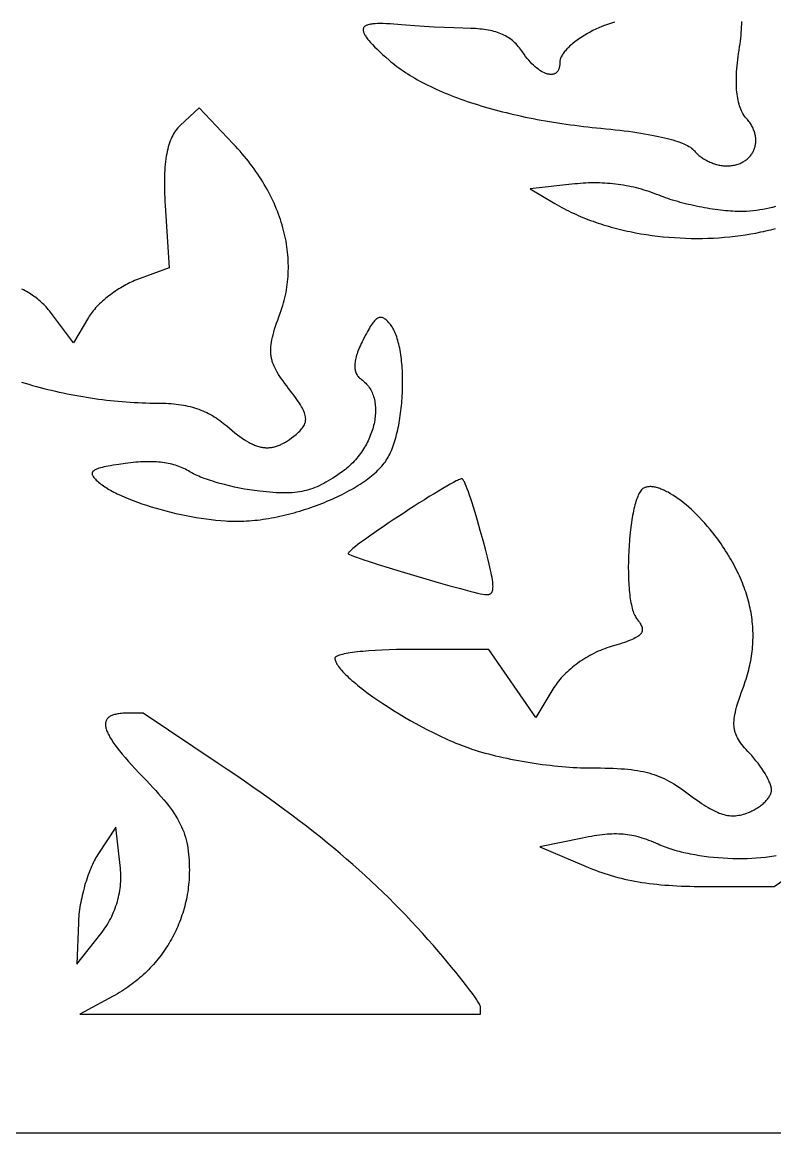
# Model space of a CAD drawing. Extents: x -500 to 500, y -999 to 1001.
# Drawn here: x 82.9 to 306.4, y -999.5 to -669.9 of the extents above; entities that cross this region are included whole.
import ezdxf

# ---------------------------------------------------------------- set-up
doc = ezdxf.new("R2010")
doc.units = 0
doc.layers.add('LAYER_1', color=18, linetype='CONTINUOUS')

msp = doc.modelspace()

# ---------------------------------------------------------------- linework, layer by layer
at = {"layer": 'LAYER_1'}
for points in [[(-0.07, -999.47), (499.93, -999.47), (497.95, 1000.53), (-500.07, 1000.53), (-500.07, -999.47)], [(191.31, -799.49), (191.57, -799.04), (191.82, -798.57), (192.07, -798.08), (192.31, -797.57), (192.54, -797.05), (192.76, -796.5), (192.98, -795.94), (193.18, -795.36), (193.38, -794.76), (193.58, -794.15), (193.76, -793.53), (193.94, -792.89), (194.11, -792.24), (194.27, -791.58), (194.43, -790.91), (194.58, -790.23), (194.72, -789.53), (194.85, -788.83), (194.97, -788.12), (195.09, -787.41), (195.2, -786.68), (195.3, -785.95), (195.39, -785.22), (195.47, -784.48), (195.55, -783.73), (195.62, -782.99), (195.68, -782.24), (195.74, -781.49), (195.78, -780.74), (195.82, -779.99), (195.85, -779.24), (195.87, -778.49), (195.89, -777.74), (195.89, -777), (195.89, -776.26), (195.88, -775.52), (195.86, -774.79), (195.84, -774.07), (195.8, -773.35), (195.76, -772.64), (195.71, -771.93), (195.65, -771.24), (195.58, -770.55), (195.51, -769.88), (195.43, -769.21), (195.33, -768.56), (195.23, -767.92), (195.13, -767.3), (195.01, -766.68), (194.89, -766.08), (194.75, -765.5), (194.61, -764.94), (194.46, -764.39), (194.31, -763.85), (194.14, -763.34), (193.96, -762.84), (193.78, -762.37), (193.59, -761.92), (193.39, -761.48), (193.18, -761.07), (192.97, -760.68), (192.74, -760.32), (192.51, -759.98), (192.27, -759.66), (191.99, -759.33), (191.72, -759.03), (191.47, -758.75), (191.22, -758.5), (190.97, -758.28), (190.73, -758.08), (190.5, -757.92), (190.27, -757.78), (190.04, -757.67), (189.81, -757.6), (189.59, -757.55), (189.48, -757.54), (189.37, -757.53), (189.26, -757.53), (189.15, -757.54), (189.04, -757.56), (188.93, -757.59), (188.71, -757.67), (188.49, -757.77), (188.26, -757.91), (188.03, -758.09), (187.8, -758.3), (187.57, -758.54), (187.32, -758.81), (187.08, -759.12), (186.82, -759.46), (186.56, -759.84), (186.29, -760.26), (186.02, -760.71), (185.73, -761.19), (185.43, -761.72), (185.13, -762.28), (184.81, -762.88), (184.13, -764.19), (183.85, -764.75), (183.59, -765.3), (183.34, -765.83), (183.12, -766.35), (182.91, -766.86), (182.71, -767.36), (182.53, -767.84), (182.37, -768.31), (182.23, -768.77), (182.1, -769.21), (181.99, -769.64), (181.9, -770.06), (181.82, -770.47), (181.76, -770.86), (181.72, -771.24), (181.7, -771.61), (181.69, -771.97), (181.7, -772.32), (181.72, -772.65), (181.76, -772.97), (181.82, -773.28), (181.9, -773.57), (181.99, -773.86), (182.1, -774.13), (182.22, -774.39), (182.37, -774.64), (182.53, -774.88), (182.7, -775.1), (182.9, -775.32), (183.11, -775.52), (183.33, -775.71), (183.58, -775.89), (183.93, -776.15), (184.27, -776.42), (184.6, -776.71), (184.91, -777.01), (185.2, -777.32), (185.47, -777.64), (185.74, -777.98), (185.98, -778.33), (186.21, -778.68), (186.42, -779.05), (186.62, -779.43), (186.81, -779.82), (186.97, -780.22), (187.13, -780.63), (187.27, -781.05), (187.39, -781.47), (187.5, -781.91), (187.59, -782.35), (187.67, -782.8), (187.73, -783.25), (187.78, -783.71), (187.82, -784.18), (187.84, -784.65), (187.84, -785.13), (187.84, -785.61), (187.81, -786.09), (187.78, -786.58), (187.73, -787.08), (187.67, -787.57), (187.59, -788.07), (187.5, -788.57), (187.39, -789.08), (187.28, -789.58), (187.14, -790.09), (187, -790.59), (186.84, -791.1), (186.67, -791.61), (186.49, -792.11), (186.29, -792.62), (186.08, -793.12), (185.86, -793.62), (185.63, -794.12), (185.38, -794.61), (185.12, -795.11), (184.85, -795.6), (184.56, -796.08), (184.27, -796.56), (183.96, -797.04), (183.64, -797.51), (183.3, -797.98), (182.96, -798.44), (182.6, -798.89), (182.24, -799.34), (181.86, -799.78), (181.46, -800.21), (181.06, -800.64), (180.65, -801.06), (180.22, -801.46), (179.79, -801.86), (179.34, -802.25), (178.88, -802.63), (178.41, -803), (177.94, -803.36), (177.44, -803.7), (176.68, -804.23), (175.93, -804.72), (175.2, -805.19), (174.49, -805.64), (173.8, -806.05), (173.12, -806.44), (172.45, -806.81), (171.79, -807.15), (171.14, -807.47), (170.49, -807.76), (169.84, -808.03), (169.2, -808.27), (168.56, -808.5), (167.91, -808.7), (167.26, -808.88), (166.6, -809.04), (165.93, -809.18), (165.25, -809.3), (164.56, -809.4), (163.85, -809.48), (163.12, -809.54), (162.38, -809.58), (161.61, -809.61), (160.82, -809.61), (160, -809.6), (159.16, -809.58), (158.28, -809.54), (157.37, -809.48), (156.43, -809.41), (155.45, -809.32), (154.44, -809.22), (153.38, -809.11), (152.66, -809.02), (151.93, -808.93), (151.19, -808.82), (150.44, -808.71), (149.69, -808.59), (148.94, -808.46), (147.43, -808.17), (145.93, -807.86), (144.44, -807.52), (142.98, -807.16), (141.55, -806.78), (140.17, -806.38), (139.5, -806.17), (138.85, -805.96), (138.21, -805.75), (137.59, -805.54), (136.99, -805.32), (136.41, -805.11), (135.86, -804.89), (135.33, -804.67), (134.82, -804.45), (134.34, -804.23), (133.88, -804.01), (133.46, -803.79), (133.06, -803.57), (132.7, -803.35), (132.26, -803.09), (131.81, -802.84), (131.36, -802.6), (130.89, -802.37), (130.42, -802.15), (129.94, -801.95), (129.45, -801.76), (128.95, -801.58), (128.44, -801.41), (127.92, -801.26), (127.39, -801.12), (126.85, -800.99), (126.3, -800.87), (125.74, -800.76), (125.16, -800.67), (124.58, -800.59), (123.98, -800.52), (123.37, -800.46), (122.75, -800.41), (122.12, -800.38), (121.48, -800.36), (120.82, -800.34), (120.15, -800.35), (119.46, -800.36), (118.77, -800.38), (118.05, -800.42), (117.33, -800.47), (116.59, -800.53), (115.83, -800.6), (115.06, -800.68), (114.28, -800.77), (113.48, -800.88), (111.59, -801.15), (109.92, -801.41), (109.17, -801.54), (108.46, -801.66), (107.81, -801.79), (107.21, -801.92), (106.66, -802.05), (106.16, -802.18), (105.7, -802.31), (105.3, -802.45), (104.94, -802.59), (104.62, -802.73), (104.36, -802.88), (104.13, -803.03), (104.04, -803.11), (103.95, -803.2), (103.88, -803.28), (103.81, -803.36), (103.76, -803.45), (103.72, -803.54), (103.69, -803.63), (103.66, -803.72), (103.65, -803.81), (103.65, -803.91), (103.66, -804.01), (103.68, -804.11), (103.71, -804.21), (103.74, -804.32), (103.85, -804.54), (103.99, -804.77), (104.17, -805.01), (104.38, -805.26), (104.63, -805.53), (104.91, -805.81), (105.23, -806.1), (105.58, -806.41), (105.96, -806.73), (106.29, -807), (106.64, -807.26), (107.01, -807.53), (107.4, -807.79), (107.81, -808.05), (108.23, -808.32), (108.68, -808.58), (109.14, -808.84), (109.62, -809.11), (110.11, -809.37), (110.62, -809.62), (111.15, -809.88), (112.25, -810.39), (113.4, -810.9), (114.6, -811.39), (115.86, -811.88), (117.15, -812.36), (118.48, -812.82), (119.85, -813.28), (121.25, -813.72), (122.68, -814.14), (124.13, -814.55), (125.6, -814.94), (127.09, -815.31), (128.58, -815.67), (130.08, -816), (131.59, -816.32), (133.09, -816.61), (134.59, -816.87), (136.08, -817.12), (137.55, -817.33), (139.01, -817.52), (140.45, -817.68), (141.86, -817.81), (143.24, -817.91), (143.91, -817.95), (144.58, -817.98), (145.24, -818.01), (145.89, -818.02), (146.53, -818.03), (147.16, -818.03), (147.94, -818.01), (148.73, -817.98), (149.53, -817.94), (150.33, -817.89), (151.14, -817.82), (151.96, -817.74), (152.78, -817.65), (153.61, -817.55), (154.43, -817.44), (155.27, -817.31), (156.1, -817.17), (156.94, -817.03), (157.78, -816.87), (158.62, -816.7), (159.46, -816.52), (160.3, -816.33), (161.15, -816.13), (161.99, -815.92), (162.83, -815.71), (163.67, -815.48), (164.5, -815.24), (165.34, -815), (166.17, -814.74), (167, -814.48), (167.82, -814.21), (168.64, -813.93), (169.45, -813.64), (170.26, -813.35), (171.06, -813.05), (171.85, -812.74), (172.64, -812.43), (173.42, -812.1), (174.19, -811.77), (174.95, -811.44), (175.71, -811.1), (176.45, -810.75), (177.19, -810.4), (177.91, -810.04), (178.62, -809.68), (179.32, -809.31), (180.01, -808.93), (180.68, -808.56), (181.35, -808.17), (182, -807.79), (182.63, -807.4), (183.25, -807), (183.85, -806.6), (184.44, -806.2), (185.01, -805.8), (185.57, -805.39), (186.11, -804.98), (186.63, -804.57), (187.13, -804.15), (187.61, -803.73), (188.08, -803.32), (188.52, -802.9), (188.95, -802.47), (189.35, -802.05), (189.73, -801.63), (190.09, -801.2), (190.43, -800.77), (190.75, -800.35), (191.04, -799.92)], [(218.96, -820.75), (218.55, -819.28), (218.14, -817.84), (217.73, -816.45), (217.32, -815.1), (216.91, -813.8), (216.52, -812.57), (216.13, -811.4), (215.76, -810.32), (215.41, -809.32), (215.08, -808.42), (214.76, -807.62), (214.48, -806.93), (214.22, -806.36), (214.1, -806.12), (213.99, -805.91), (213.88, -805.74), (213.79, -805.6), (213.7, -805.5), (213.63, -805.43), (213.59, -805.41), (213.55, -805.41), (213.42, -805.41), (213.25, -805.45), (213.04, -805.52), (212.79, -805.62), (212.5, -805.74), (212.17, -805.89), (211.81, -806.07), (210.99, -806.5), (210.03, -807.01), (208.97, -807.62), (207.8, -808.3), (206.54, -809.05), (205.21, -809.86), (203.8, -810.72), (202.35, -811.63), (200.84, -812.58), (199.31, -813.55), (197.76, -814.55), (196.2, -815.57), (194.64, -816.59), (193.1, -817.61), (191.58, -818.63), (190.11, -819.63), (188.68, -820.6), (187.32, -821.55), (186.03, -822.45), (184.82, -823.31), (183.72, -824.12), (182.72, -824.86), (181.85, -825.54), (181.1, -826.13), (180.79, -826.4), (180.51, -826.65), (180.27, -826.87), (180.07, -827.07), (179.91, -827.24), (179.79, -827.39), (179.72, -827.51), (179.7, -827.56), (179.7, -827.6), (179.71, -827.62), (179.73, -827.65), (179.81, -827.72), (179.94, -827.79), (180.13, -827.89), (180.64, -828.11), (181.34, -828.38), (182.2, -828.7), (183.23, -829.06), (184.39, -829.45), (185.68, -829.88), (188.61, -830.82), (191.88, -831.85), (195.41, -832.93), (199.08, -834.03), (202.78, -835.12), (206.42, -836.17), (209.87, -837.15), (213.03, -838.02), (214.48, -838.4), (215.81, -838.75), (217.01, -839.05), (218.08, -839.31), (219, -839.52), (219.75, -839.67), (220.32, -839.76), (220.54, -839.79), (220.7, -839.8), (220.98, -839.79), (221.23, -839.76), (221.47, -839.72), (221.69, -839.66), (221.79, -839.62), (221.89, -839.57), (221.98, -839.52), (222.06, -839.46), (222.15, -839.39), (222.22, -839.32), (222.29, -839.24), (222.36, -839.15), (222.42, -839.05), (222.47, -838.95), (222.52, -838.84), (222.57, -838.71), (222.61, -838.58), (222.64, -838.45), (222.69, -838.14), (222.72, -837.79), (222.73, -837.4), (222.72, -836.97), (222.69, -836.48), (222.63, -835.96), (222.55, -835.38), (222.45, -834.74), (222.32, -834.06), (222.17, -833.31), (222, -832.51), (221.81, -831.64), (221.59, -830.71), (221.08, -828.66), (220.47, -826.32), (219.77, -823.69)], [(305.43, -897.75), (305.43, -897.54), (305.4, -897.31), (305.36, -897.06), (305.3, -896.8), (305.23, -896.53), (305.14, -896.25), (305.04, -895.95), (304.92, -895.65), (304.79, -895.33), (304.64, -895.01), (304.48, -894.67), (304.31, -894.33), (303.93, -893.62), (303.51, -892.89), (303.04, -892.14), (302.54, -891.38), (302, -890.61), (301.43, -889.83), (300.82, -889.07), (300.2, -888.31), (299.55, -887.56), (298.88, -886.84), (298.36, -886.29), (297.88, -885.76), (297.42, -885.24), (297, -884.73), (296.61, -884.24), (296.25, -883.75), (295.92, -883.27), (295.62, -882.8), (295.35, -882.32), (295.11, -881.85), (294.91, -881.37), (294.81, -881.13), (294.73, -880.89), (294.65, -880.65), (294.58, -880.41), (294.52, -880.16), (294.46, -879.91), (294.41, -879.66), (294.37, -879.4), (294.34, -879.14), (294.31, -878.88), (294.28, -878.34), (294.28, -877.79), (294.31, -877.22), (294.36, -876.62), (294.45, -876), (294.56, -875.35), (294.7, -874.67), (294.86, -873.97), (295.06, -873.23), (295.28, -872.45), (295.53, -871.64), (295.8, -870.78), (296.11, -869.89), (296.43, -868.95), (296.79, -867.96), (297.17, -866.93), (297.42, -866.24), (297.66, -865.55), (297.89, -864.87), (298.1, -864.18), (298.3, -863.5), (298.49, -862.81), (298.67, -862.13), (298.84, -861.45), (299, -860.76), (299.14, -860.08), (299.27, -859.4), (299.4, -858.71), (299.5, -858.03), (299.6, -857.35), (299.69, -856.67), (299.76, -855.99), (299.82, -855.31), (299.87, -854.63), (299.91, -853.94), (299.94, -853.26), (299.96, -852.58), (299.96, -851.9), (299.95, -851.22), (299.93, -850.55), (299.9, -849.87), (299.86, -849.19), (299.8, -848.51), (299.73, -847.83), (299.65, -847.15), (299.56, -846.47), (299.46, -845.79), (299.35, -845.11), (299.22, -844.44), (299.08, -843.76), (298.94, -843.08), (298.77, -842.4), (298.6, -841.72), (298.42, -841.05), (298.22, -840.37), (298.01, -839.69), (297.79, -839.01), (297.56, -838.33), (297.32, -837.65), (297.06, -836.98), (296.79, -836.3), (296.51, -835.62), (296.22, -834.94), (295.92, -834.26), (295.61, -833.58), (295.28, -832.9), (294.94, -832.22), (294.59, -831.54), (294.23, -830.87), (293.86, -830.19), (293.47, -829.51), (293.08, -828.83), (292.67, -828.15), (292.25, -827.46), (291.81, -826.78), (291.37, -826.1), (290.91, -825.42), (290.45, -824.74), (289.97, -824.06), (289.47, -823.38), (288.73, -822.38), (287.98, -821.41), (287.21, -820.46), (286.43, -819.53), (285.65, -818.63), (284.86, -817.76), (284.06, -816.92), (283.26, -816.11), (282.46, -815.33), (281.65, -814.58), (280.85, -813.86), (280.06, -813.17), (279.26, -812.53), (278.48, -811.91), (277.7, -811.34), (276.93, -810.8), (276.17, -810.3), (275.43, -809.85), (274.7, -809.43), (274.34, -809.24), (273.98, -809.06), (273.63, -808.89), (273.29, -808.73), (272.94, -808.59), (272.61, -808.45), (272.28, -808.33), (271.95, -808.21), (271.63, -808.11), (271.32, -808.02), (271.01, -807.95), (270.71, -807.88), (270.42, -807.83), (270.13, -807.79), (269.85, -807.76), (269.58, -807.75), (269.31, -807.75), (269.05, -807.76), (268.8, -807.79), (268.56, -807.82), (268.32, -807.88), (268.09, -807.94), (267.88, -808.02), (267.67, -808.12), (267.47, -808.22), (267.27, -808.34), (267.17, -808.42), (267.06, -808.51), (266.96, -808.61), (266.85, -808.72), (266.65, -808.96), (266.45, -809.24), (266.26, -809.56), (266.07, -809.9), (265.88, -810.28), (265.7, -810.7), (265.53, -811.14), (265.36, -811.61), (265.19, -812.11), (265.03, -812.63), (264.88, -813.18), (264.73, -813.76), (264.59, -814.36), (264.45, -814.97), (264.32, -815.61), (264.19, -816.27), (264.07, -816.95), (263.95, -817.64), (263.84, -818.35), (263.74, -819.08), (263.55, -820.57), (263.38, -822.1), (263.24, -823.66), (263.12, -825.26), (263.03, -826.86), (262.96, -828.47), (262.92, -830.08), (262.91, -831.68), (262.92, -833.25), (262.96, -834.79), (262.99, -835.55), (263.03, -836.29), (263.08, -837.02), (263.13, -837.74), (263.19, -838.44), (263.26, -839.12), (263.33, -839.79), (263.41, -840.44), (263.5, -841.07), (263.6, -841.67), (263.7, -842.26), (263.82, -842.82), (263.94, -843.36), (264.06, -843.87), (264.2, -844.35), (264.34, -844.8), (264.49, -845.23), (264.65, -845.62), (264.82, -845.99), (265, -846.32), (265.18, -846.61), (265.37, -846.87), (265.67, -847.25), (265.95, -847.62), (266.2, -847.97), (266.41, -848.31), (266.6, -848.63), (266.76, -848.94), (266.88, -849.24), (266.98, -849.53), (267.01, -849.67), (267.04, -849.81), (267.06, -849.94), (267.07, -850.08), (267.07, -850.21), (267.06, -850.34), (267.04, -850.47), (267.02, -850.59), (266.99, -850.72), (266.94, -850.84), (266.89, -850.96), (266.83, -851.08), (266.76, -851.19), (266.68, -851.31), (266.59, -851.43), (266.49, -851.54), (266.27, -851.77), (266, -851.99), (265.7, -852.21), (265.36, -852.43), (264.97, -852.64), (264.54, -852.86), (264.07, -853.08), (263.56, -853.3), (263, -853.52), (262.4, -853.75), (261.76, -853.97), (261.06, -854.21), (260.32, -854.44), (259.54, -854.69), (257.82, -855.2), (257.18, -855.39), (256.54, -855.61), (255.89, -855.83), (255.25, -856.08), (254.62, -856.34), (253.98, -856.61), (253.35, -856.9), (252.72, -857.21), (252.1, -857.52), (251.49, -857.85), (250.88, -858.2), (250.28, -858.55), (249.68, -858.92), (249.1, -859.3), (248.52, -859.68), (247.95, -860.08), (247.4, -860.49), (246.85, -860.9), (246.32, -861.33), (245.8, -861.76), (245.3, -862.2), (244.81, -862.65), (244.33, -863.1), (243.87, -863.56), (243.43, -864.03), (243, -864.5), (242.59, -864.97), (242.2, -865.45), (241.83, -865.93), (241.48, -866.41), (241.15, -866.9), (240.84, -867.39), (235.44, -876.22), (221.46, -856.03), (198.62, -856.03), (196.29, -856.05), (194.03, -856.09), (191.84, -856.15), (189.75, -856.24), (187.75, -856.35), (185.87, -856.48), (184.11, -856.63), (183.28, -856.71), (182.48, -856.8), (181.72, -856.89), (181, -856.99), (180.32, -857.09), (179.68, -857.19), (179.09, -857.29), (178.54, -857.4), (178.03, -857.52), (177.57, -857.63), (177.16, -857.75), (176.8, -857.87), (176.49, -858), (176.24, -858.12), (176.13, -858.19), (176.03, -858.25), (175.95, -858.31), (175.89, -858.38), (175.84, -858.45), (175.8, -858.51), (175.78, -858.58), (175.77, -858.65), (175.77, -858.77), (175.79, -858.9), (175.81, -859.04), (175.84, -859.18), (175.93, -859.47), (176.05, -859.77), (176.2, -860.09), (176.39, -860.42), (176.6, -860.76), (176.85, -861.12), (177.13, -861.48), (177.44, -861.86), (177.77, -862.25), (178.13, -862.66), (178.52, -863.07), (178.94, -863.49), (179.38, -863.92), (179.85, -864.35), (180.34, -864.8), (180.85, -865.25), (181.38, -865.71), (181.94, -866.18), (182.52, -866.65), (183.12, -867.13), (183.73, -867.61), (184.37, -868.1), (185.69, -869.09), (187.08, -870.09), (188.53, -871.1), (190.04, -872.11), (191.59, -873.12), (193.18, -874.13), (194.81, -875.13), (196.46, -876.12), (198.14, -877.09), (199.84, -878.04), (201.55, -878.97), (203.27, -879.87), (204.98, -880.74), (206.69, -881.58), (207.54, -881.98), (208.39, -882.37), (209.23, -882.76), (210.07, -883.13), (210.9, -883.48), (211.72, -883.83), (212.54, -884.16), (213.34, -884.48), (214.14, -884.79), (214.93, -885.08), (215.71, -885.36), (216.47, -885.62), (217.4, -885.92), (218.36, -886.22), (219.34, -886.51), (220.35, -886.79), (221.38, -887.07), (222.43, -887.34), (223.5, -887.61), (224.59, -887.86), (225.7, -888.11), (226.83, -888.36), (227.96, -888.59), (229.11, -888.82), (230.27, -889.03), (231.43, -889.24), (232.6, -889.44), (233.78, -889.64), (234.96, -889.82), (236.14, -889.99), (237.32, -890.15), (238.5, -890.3), (239.68, -890.44), (240.85, -890.57), (242.01, -890.69), (243.17, -890.8), (244.31, -890.89), (245.44, -890.98), (246.56, -891.05), (247.66, -891.11), (248.75, -891.16), (249.82, -891.19), (250.86, -891.21), (251.89, -891.22), (253.32, -891.22), (254.69, -891.23), (256, -891.25), (257.25, -891.29), (258.46, -891.33), (259.61, -891.38), (260.72, -891.45), (261.78, -891.52), (262.8, -891.61), (263.78, -891.72), (264.73, -891.84), (265.64, -891.98), (266.53, -892.13), (267.38, -892.3), (268.21, -892.49), (269.02, -892.7), (269.8, -892.92), (270.57, -893.17), (271.33, -893.44), (272.07, -893.73), (272.81, -894.04), (273.54, -894.37), (274.26, -894.73), (274.99, -895.12), (275.72, -895.53), (276.45, -895.96), (277.19, -896.42), (277.94, -896.91), (278.7, -897.43), (279.48, -897.98), (280.28, -898.56), (281.1, -899.16), (281.87, -899.74), (282.61, -900.28), (283.32, -900.79), (284.02, -901.27), (284.69, -901.73), (285.34, -902.15), (285.97, -902.55), (286.58, -902.92), (287.17, -903.27), (287.75, -903.58), (288.31, -903.87), (288.86, -904.14), (289.39, -904.37), (289.91, -904.59), (290.42, -904.77), (290.92, -904.94), (291.41, -905.07), (291.9, -905.19), (292.38, -905.28), (292.85, -905.34), (293.32, -905.39), (293.79, -905.41), (294.25, -905.41), (294.72, -905.38), (295.18, -905.34), (295.65, -905.27), (296.12, -905.18), (296.6, -905.08), (297.08, -904.95), (297.56, -904.8), (298.06, -904.63), (298.56, -904.44), (298.91, -904.3), (299.26, -904.15), (299.6, -903.99), (299.94, -903.82), (300.27, -903.65), (300.6, -903.47), (300.92, -903.28), (301.23, -903.09), (301.53, -902.89), (301.83, -902.69), (302.12, -902.48), (302.4, -902.26), (302.67, -902.05), (302.93, -901.83), (303.18, -901.6), (303.41, -901.38), (303.64, -901.15), (303.86, -900.92), (304.06, -900.69), (304.26, -900.45), (304.44, -900.22), (304.6, -899.99), (304.75, -899.76), (304.89, -899.52), (305.02, -899.29), (305.12, -899.07), (305.22, -898.84), (305.29, -898.61), (305.36, -898.39), (305.4, -898.18), (305.43, -897.96)], [(205.01, -943.92), (203.38, -942.07), (201.75, -940.25), (200.11, -938.45), (198.46, -936.68), (196.8, -934.93), (195.14, -933.2), (193.45, -931.49), (191.75, -929.79), (190.04, -928.11), (188.3, -926.45), (186.54, -924.79), (184.76, -923.15), (182.95, -921.51), (181.11, -919.88), (179.25, -918.26), (177.35, -916.64), (175.42, -915.02), (173.46, -913.4), (171.45, -911.78), (169.41, -910.16), (167.33, -908.53), (165.2, -906.9), (163.03, -905.25), (160.81, -903.6), (158.54, -901.94), (156.22, -900.26), (153.85, -898.57), (151.42, -896.87), (148.94, -895.14), (146.4, -893.4), (143.79, -891.63), (141.13, -889.85), (118.84, -874.98), (114.14, -874.98), (113.68, -874.98), (113.24, -874.99), (112.82, -875.01), (112.41, -875.04), (112.02, -875.08), (111.65, -875.12), (111.29, -875.18), (110.95, -875.24), (110.62, -875.31), (110.32, -875.38), (110.02, -875.47), (109.75, -875.56), (109.49, -875.67), (109.25, -875.78), (109.03, -875.9), (108.82, -876.03), (108.63, -876.17), (108.45, -876.32), (108.3, -876.47), (108.15, -876.64), (108.03, -876.82), (107.92, -877), (107.83, -877.19), (107.76, -877.4), (107.7, -877.61), (107.66, -877.83), (107.64, -878.06), (107.63, -878.3), (107.64, -878.55), (107.67, -878.81), (107.72, -879.08), (107.78, -879.37), (107.86, -879.66), (107.95, -879.96), (108.07, -880.27), (108.19, -880.59), (108.34, -880.92), (108.51, -881.26), (108.69, -881.61), (108.88, -881.97), (109.1, -882.34), (109.33, -882.72), (109.58, -883.12), (109.85, -883.52), (110.13, -883.94), (110.43, -884.36), (111.08, -885.24), (111.81, -886.17), (112.6, -887.14), (113.46, -888.16), (114.39, -889.22), (115.39, -890.33), (116.45, -891.48), (117.59, -892.68), (118.8, -893.93), (119.82, -894.98), (120.79, -896), (121.72, -896.99), (122.59, -897.94), (123.42, -898.87), (124.21, -899.77), (124.95, -900.65), (125.65, -901.51), (126.31, -902.35), (126.93, -903.18), (127.51, -903.99), (128.05, -904.78), (128.55, -905.57), (129.02, -906.35), (129.46, -907.12), (129.86, -907.89), (130.22, -908.66), (130.56, -909.43), (130.86, -910.2), (131.14, -910.98), (131.38, -911.77), (131.6, -912.56), (131.8, -913.37), (131.97, -914.19), (132.11, -915.03), (132.23, -915.88), (132.33, -916.76), (132.41, -917.66), (132.47, -918.58), (132.51, -919.53), (132.54, -920.51), (132.55, -921.53), (132.54, -922.26), (132.52, -922.99), (132.49, -923.72), (132.45, -924.44), (132.39, -925.16), (132.32, -925.88), (132.24, -926.6), (132.15, -927.31), (132.05, -928.02), (131.93, -928.73), (131.8, -929.43), (131.66, -930.14), (131.51, -930.83), (131.35, -931.53), (131.18, -932.21), (130.99, -932.9), (130.79, -933.58), (130.58, -934.26), (130.36, -934.93), (130.13, -935.6), (129.89, -936.27), (129.64, -936.93), (129.37, -937.58), (129.1, -938.23), (128.81, -938.88), (128.51, -939.52), (128.2, -940.15), (127.89, -940.78), (127.56, -941.4), (127.22, -942.02), (126.87, -942.64), (126.51, -943.24), (126.14, -943.85), (125.75, -944.44), (125.36, -945.03), (124.96, -945.61), (124.55, -946.19), (124.13, -946.76), (123.7, -947.32), (123.26, -947.88), (122.81, -948.43), (122.35, -948.97), (121.88, -949.51), (121.4, -950.04), (120.91, -950.56), (120.41, -951.08), (119.9, -951.58), (119.38, -952.08), (118.86, -952.58), (118.32, -953.06), (117.78, -953.54), (117.22, -954), (116.66, -954.46), (116.09, -954.92), (115.51, -955.36), (114.92, -955.79), (114.32, -956.22), (113.72, -956.64), (113.1, -957.04), (112.48, -957.44), (111.85, -957.83), (111.21, -958.21), (110.56, -958.59), (109.91, -958.95), (100.05, -964.29), (218.99, -964.29), (218.99, -962.1), (218.99, -962.04), (218.97, -961.97), (218.92, -961.79), (218.83, -961.58), (218.71, -961.33), (218.55, -961.05), (218.36, -960.73), (218.14, -960.37), (217.89, -959.99), (217.3, -959.12), (216.59, -958.14), (215.79, -957.04), (214.88, -955.85), (213.89, -954.58), (212.81, -953.22), (211.66, -951.79), (210.44, -950.3), (209.15, -948.76), (207.82, -947.17), (206.43, -945.56)], [(112.01, -920.16), (110.69, -908.81), (105.35, -916.93), (105.08, -917.36), (104.8, -917.82), (104.53, -918.3), (104.27, -918.81), (104, -919.33), (103.75, -919.88), (103.49, -920.45), (103.24, -921.04), (103, -921.64), (102.76, -922.26), (102.52, -922.9), (102.29, -923.55), (102.07, -924.2), (101.86, -924.87), (101.65, -925.55), (101.45, -926.24), (101.26, -926.93), (101.07, -927.63), (100.9, -928.33), (100.73, -929.04), (100.58, -929.74), (100.43, -930.45), (100.29, -931.15), (100.16, -931.86), (100.05, -932.55), (99.95, -933.25), (99.85, -933.93), (99.77, -934.61), (99.7, -935.28), (99.65, -935.94), (99.61, -936.59), (99.58, -937.22), (99.15, -949.4), (106.24, -940.46), (106.66, -939.91), (107.07, -939.36), (107.46, -938.8), (107.83, -938.23), (108.2, -937.65), (108.54, -937.07), (108.87, -936.48), (109.19, -935.88), (109.49, -935.28), (109.77, -934.67), (110.04, -934.05), (110.3, -933.43), (110.54, -932.8), (110.76, -932.17), (110.97, -931.53), (111.16, -930.89), (111.33, -930.24), (111.49, -929.59), (111.64, -928.93), (111.76, -928.27), (111.88, -927.61), (111.97, -926.94), (112.05, -926.28), (112.11, -925.6), (112.16, -924.93), (112.19, -924.25), (112.2, -923.57), (112.2, -922.89), (112.18, -922.21), (112.14, -921.53), (112.08, -920.84)]]:
    msp.add_lwpolyline(points, close=True, dxfattribs=at)
for points in [[(258.92, -669.93), (258.49, -670.04), (257.62, -670.29), (256.75, -670.58), (255.88, -670.89), (255, -671.24), (254.13, -671.6), (253.27, -672), (252.42, -672.41), (251.58, -672.85), (250.76, -673.3), (249.96, -673.77), (249.19, -674.25), (248.44, -674.75), (247.72, -675.25), (247.04, -675.77), (246.39, -676.29), (245.78, -676.81), (245.49, -677.08), (245.21, -677.34), (244.94, -677.6), (244.69, -677.87), (244.45, -678.13), (244.22, -678.4), (244, -678.66), (243.8, -678.92), (243.61, -679.18), (243.44, -679.44), (243.28, -679.7), (243.13, -679.95), (243, -680.21), (242.89, -680.46), (242.79, -680.7), (242.71, -680.95), (242.65, -681.19), (242.6, -681.43), (242.58, -681.66), (242.57, -681.89), (242.56, -682.17), (242.55, -682.43), (242.53, -682.68), (242.5, -682.91), (242.46, -683.14), (242.41, -683.36), (242.35, -683.56), (242.29, -683.76), (242.22, -683.94), (242.14, -684.12), (242.05, -684.28), (241.96, -684.43), (241.86, -684.57), (241.75, -684.7), (241.63, -684.82), (241.51, -684.93), (241.39, -685.03), (241.25, -685.12), (241.11, -685.19), (240.97, -685.26), (240.82, -685.32), (240.66, -685.36), (240.5, -685.4), (240.33, -685.43), (240.16, -685.44), (239.99, -685.45), (239.8, -685.45), (239.62, -685.43), (239.43, -685.41), (239.24, -685.38), (239.04, -685.34), (238.84, -685.28), (238.63, -685.22), (238.42, -685.15), (238.21, -685.07), (238, -684.98), (237.56, -684.77), (237.11, -684.52), (236.66, -684.23), (236.2, -683.91), (235.73, -683.56), (235.26, -683.16), (234.78, -682.73), (234.3, -682.27), (233.83, -681.77), (233.35, -681.24), (232.88, -680.67), (232.41, -680.07), (231.95, -679.43), (231.49, -678.77), (231.19, -678.33), (230.89, -677.91), (230.57, -677.5), (230.24, -677.11), (229.91, -676.73), (229.56, -676.37), (229.21, -676.02), (228.84, -675.69), (228.47, -675.38), (228.08, -675.07), (227.68, -674.79), (227.27, -674.51), (226.84, -674.25), (226.41, -674.01), (225.96, -673.78), (225.5, -673.56), (225.03, -673.35), (224.54, -673.16), (224.04, -672.98), (223.52, -672.82), (222.99, -672.67), (222.45, -672.53), (221.89, -672.4), (221.32, -672.29), (220.72, -672.19), (220.12, -672.1), (219.5, -672.02), (218.86, -671.96), (218.2, -671.9), (217.53, -671.86), (216.84, -671.83), (216.13, -671.81), (213.72, -671.76), (211.05, -671.66), (208.2, -671.54), (205.26, -671.39), (202.33, -671.23), (199.49, -671.04), (196.83, -670.85), (195.59, -670.75), (194.43, -670.65), (193.25, -670.55), (192.15, -670.47), (191.12, -670.41), (190.15, -670.37), (189.27, -670.35), (188.45, -670.36), (187.7, -670.4), (187.36, -670.42), (187.03, -670.45), (186.72, -670.49), (186.43, -670.54), (186.15, -670.59), (185.9, -670.64), (185.66, -670.71), (185.44, -670.78), (185.23, -670.86), (185.05, -670.94), (184.88, -671.04), (184.73, -671.14), (184.6, -671.24), (184.48, -671.36), (184.38, -671.48), (184.3, -671.61), (184.24, -671.75), (184.19, -671.89), (184.17, -672.04), (184.16, -672.2), (184.16, -672.37), (184.19, -672.55), (184.23, -672.74), (184.29, -672.93), (184.37, -673.13), (184.46, -673.34), (184.57, -673.56), (184.7, -673.79), (184.85, -674.02), (185.01, -674.27), (185.19, -674.52), (185.39, -674.79), (185.6, -675.06), (185.83, -675.34), (186.35, -675.93), (186.93, -676.56), (187.58, -677.23), (188.3, -677.94), (189.09, -678.69), (189.95, -679.48), (190.87, -680.31), (191.86, -681.18), (192.41, -681.66), (192.98, -682.13), (193.56, -682.59), (194.16, -683.05), (194.78, -683.51), (195.41, -683.96), (196.06, -684.41), (196.72, -684.85), (197.4, -685.29), (198.1, -685.73), (198.81, -686.16), (199.54, -686.58), (200.28, -687), (201.04, -687.42), (201.81, -687.83), (202.6, -688.24), (203.4, -688.64), (204.22, -689.04), (205.05, -689.44), (205.89, -689.82), (206.75, -690.21), (207.62, -690.59), (208.51, -690.96), (209.41, -691.33), (210.32, -691.69), (211.25, -692.05), (212.19, -692.41), (213.14, -692.75), (214.1, -693.1), (215.08, -693.43), (216.07, -693.77), (217.07, -694.09), (218.09, -694.41), (219.11, -694.73), (220.15, -695.04), (221.2, -695.34), (222.26, -695.64), (223.34, -695.94), (224.42, -696.22), (225.52, -696.51), (226.63, -696.78), (227.74, -697.05), (228.87, -697.32), (230.01, -697.57), (231.16, -697.83), (232.32, -698.07), (233.49, -698.31), (234.67, -698.54), (235.86, -698.77), (237.06, -698.99), (238.27, -699.21), (239.49, -699.42), (240.72, -699.62), (241.95, -699.81), (243.2, -700), (244.45, -700.18), (245.72, -700.36), (246.99, -700.53), (248.27, -700.69), (249.56, -700.85), (250.85, -701), (252.16, -701.14), (253.47, -701.27), (254.79, -701.4), (256.25, -701.54), (257.67, -701.69), (259.05, -701.84), (260.4, -702), (261.72, -702.16), (262.99, -702.32), (264.23, -702.5), (265.44, -702.67), (266.6, -702.85), (267.73, -703.04), (268.82, -703.22), (269.87, -703.42), (270.88, -703.62), (271.86, -703.82), (272.79, -704.02), (273.69, -704.23), (274.55, -704.45), (275.37, -704.67), (276.14, -704.89), (276.88, -705.12), (277.58, -705.35), (278.24, -705.58), (278.86, -705.82), (279.43, -706.07), (279.97, -706.31), (280.46, -706.56), (280.92, -706.82), (281.33, -707.07), (281.7, -707.33), (282.03, -707.6), (282.17, -707.73), (282.31, -707.87), (282.44, -708), (282.55, -708.14), (282.75, -708.36), (282.95, -708.59), (283.17, -708.81), (283.4, -709.03), (283.64, -709.25), (283.89, -709.46), (284.15, -709.67), (284.42, -709.87), (284.7, -710.07), (284.98, -710.26), (285.28, -710.44), (285.58, -710.63), (285.88, -710.8), (286.19, -710.97), (286.51, -711.13), (286.82, -711.29), (287.15, -711.43), (287.47, -711.57), (287.8, -711.71), (288.13, -711.83), (288.46, -711.95), (288.79, -712.06), (289.12, -712.16), (289.45, -712.24), (289.78, -712.32), (290.11, -712.4), (290.44, -712.46), (290.76, -712.51), (291.08, -712.55), (291.39, -712.57), (291.7, -712.59), (292, -712.6), (292.38, -712.59), (292.76, -712.57), (293.13, -712.55), (293.49, -712.51), (293.84, -712.46), (294.19, -712.4), (294.52, -712.33), (294.85, -712.25), (295.17, -712.16), (295.49, -712.06), (295.8, -711.95), (296.09, -711.83), (296.38, -711.7), (296.66, -711.57), (296.94, -711.42), (297.2, -711.27), (297.46, -711.11), (297.7, -710.94), (297.94, -710.76), (298.17, -710.58), (298.39, -710.39), (298.6, -710.19), (298.81, -709.99), (299, -709.78), (299.18, -709.56), (299.36, -709.34), (299.52, -709.11), (299.68, -708.88), (299.82, -708.64), (299.96, -708.39), (300.08, -708.14), (300.2, -707.89), (300.3, -707.63), (300.4, -707.36), (300.48, -707.1), (300.56, -706.83), (300.62, -706.55), (300.67, -706.27), (300.71, -705.99), (300.75, -705.71), (300.77, -705.42), (300.78, -705.13), (300.78, -704.84), (300.76, -704.54), (300.74, -704.25), (300.7, -703.95), (300.66, -703.65), (300.6, -703.35), (300.53, -703.05), (300.45, -702.75), (300.36, -702.44), (300.25, -702.14), (300.13, -701.84), (300, -701.53), (299.86, -701.23), (299.71, -700.93), (299.54, -700.63), (299.36, -700.33), (299.17, -700.03), (298.97, -699.73), (298.75, -699.43), (298.52, -699.14), (298.28, -698.85), (298.03, -698.56), (297.74, -698.22), (297.46, -697.86), (297.2, -697.48), (296.96, -697.08), (296.73, -696.66), (296.51, -696.22), (296.31, -695.75), (296.12, -695.27), (295.95, -694.77), (295.79, -694.24), (295.64, -693.69), (295.51, -693.12), (295.4, -692.53), (295.3, -691.92), (295.21, -691.29), (295.14, -690.63), (295.08, -689.96), (295.04, -689.26), (295.01, -688.54), (295, -687.8), (295, -687.04), (295.01, -686.26), (295.04, -685.45), (295.08, -684.63), (295.14, -683.78), (295.22, -682.91), (295.3, -682.02), (295.4, -681.1), (295.52, -680.17), (295.65, -679.21), (295.8, -678.23), (295.95, -677.23), (296.08, -676.39), (296.2, -675.56), (296.3, -674.72), (296.38, -673.88), (296.46, -673.05), (296.51, -672.21), (296.55, -671.38), (296.58, -670.55), (296.59, -669.72)], [(82.67, -776.7), (83.77, -777.04), (84.88, -777.37), (85.99, -777.69), (87.11, -778), (88.24, -778.31), (89.37, -778.6), (90.5, -778.89), (91.64, -779.16), (92.78, -779.43), (93.93, -779.69), (95.08, -779.94), (96.23, -780.18), (97.39, -780.41), (98.55, -780.63), (99.71, -780.84), (100.88, -781.05), (102.05, -781.24), (103.22, -781.42), (104.39, -781.59), (105.56, -781.76), (106.74, -781.91), (107.91, -782.05), (109.09, -782.18), (110.26, -782.31), (111.44, -782.42), (112.62, -782.52), (113.79, -782.61), (114.97, -782.69), (116.14, -782.77), (117.31, -782.82), (118.49, -782.87), (119.66, -782.91), (120.82, -782.94), (121.99, -782.96), (123.15, -782.96), (123.98, -782.97), (124.79, -782.99), (125.59, -783.02), (126.37, -783.06), (127.14, -783.11), (127.89, -783.18), (128.63, -783.26), (129.36, -783.35), (130.07, -783.46), (130.77, -783.58), (131.45, -783.71), (132.13, -783.85), (132.79, -784.01), (133.44, -784.18), (134.08, -784.37), (134.71, -784.57), (135.33, -784.78), (135.94, -785.01), (136.54, -785.25), (137.13, -785.51), (137.71, -785.78), (138.28, -786.06), (138.85, -786.36), (139.41, -786.67), (139.96, -787), (140.5, -787.35), (141.04, -787.7), (141.57, -788.08), (142.09, -788.47), (142.61, -788.87), (143.12, -789.29), (143.63, -789.73), (144.46, -790.44), (145.27, -791.12), (146.05, -791.75), (146.8, -792.33), (147.54, -792.88), (148.26, -793.38), (148.96, -793.85), (149.64, -794.27), (150.3, -794.64), (150.63, -794.82), (150.95, -794.98), (151.27, -795.13), (151.59, -795.28), (151.91, -795.41), (152.22, -795.53), (152.53, -795.64), (152.83, -795.74), (153.14, -795.84), (153.44, -795.92), (153.74, -795.99), (154.04, -796.05), (154.33, -796.1), (154.63, -796.14), (154.92, -796.17), (155.21, -796.19), (155.51, -796.2), (155.8, -796.2), (156.09, -796.19), (156.38, -796.17), (156.66, -796.14), (156.95, -796.1), (157.24, -796.06), (157.53, -796), (157.82, -795.93), (158.11, -795.85), (158.4, -795.76), (158.69, -795.66), (158.98, -795.55), (159.27, -795.43), (159.57, -795.31), (159.86, -795.17), (160.16, -795.02), (160.46, -794.86), (161.06, -794.52), (161.67, -794.14), (162.29, -793.72), (162.93, -793.26), (163.57, -792.76), (164.23, -792.23), (164.62, -791.9), (164.98, -791.57), (165.31, -791.25), (165.62, -790.94), (165.9, -790.63), (166.15, -790.32), (166.37, -790.01), (166.56, -789.69), (166.72, -789.38), (166.86, -789.06), (166.96, -788.74), (167, -788.57), (167.04, -788.41), (167.06, -788.24), (167.08, -788.07), (167.09, -787.9), (167.1, -787.73), (167.08, -787.37), (167.04, -787), (166.96, -786.62), (166.86, -786.23), (166.72, -785.82), (166.55, -785.4), (166.35, -784.96), (166.12, -784.5), (165.86, -784.02), (165.57, -783.52), (165.24, -782.99), (164.88, -782.44), (164.49, -781.87), (164.07, -781.27), (163.61, -780.65), (163.12, -779.99), (162.04, -778.59), (161.46, -777.83), (160.9, -777.1), (160.39, -776.4), (159.9, -775.72), (159.46, -775.07), (159.05, -774.43), (158.67, -773.82), (158.32, -773.22), (158.01, -772.63), (157.74, -772.05), (157.49, -771.47), (157.28, -770.9), (157.19, -770.62), (157.11, -770.34), (157.03, -770.05), (156.96, -769.77), (156.9, -769.48), (156.85, -769.19), (156.8, -768.91), (156.77, -768.61), (156.74, -768.32), (156.72, -768.03), (156.7, -767.73), (156.7, -767.43), (156.7, -767.12), (156.71, -766.81), (156.75, -766.18), (156.82, -765.53), (156.93, -764.85), (157.06, -764.15), (157.22, -763.42), (157.41, -762.67), (157.63, -761.88), (157.87, -761.05), (158.15, -760.18), (158.45, -759.28), (158.78, -758.33), (159.14, -757.33), (159.53, -756.29), (159.8, -755.53), (160.05, -754.77), (160.29, -754.01), (160.52, -753.24), (160.72, -752.47), (160.92, -751.7), (161.09, -750.93), (161.25, -750.15), (161.39, -749.36), (161.52, -748.58), (161.63, -747.79), (161.72, -747), (161.8, -746.21), (161.86, -745.42), (161.91, -744.62), (161.94, -743.82), (161.95, -743.02), (161.95, -742.22), (161.94, -741.42), (161.91, -740.61), (161.86, -739.81), (161.79, -739), (161.72, -738.19), (161.62, -737.38), (161.51, -736.57), (161.39, -735.76), (161.25, -734.95), (161.09, -734.14), (160.92, -733.33), (160.73, -732.52), (160.53, -731.71), (160.31, -730.91), (160.08, -730.1), (159.84, -729.29), (159.57, -728.48), (159.3, -727.67), (159, -726.87), (158.7, -726.06), (158.37, -725.26), (158.04, -724.46), (157.69, -723.66), (157.32, -722.86), (156.94, -722.06), (156.54, -721.27), (156.13, -720.48), (155.71, -719.69), (155.27, -718.9), (154.81, -718.11), (154.34, -717.33), (153.86, -716.55), (153.36, -715.78), (152.85, -715), (152.32, -714.23), (151.78, -713.47), (151.22, -712.7), (150.65, -711.95), (150.07, -711.19), (149.47, -710.44), (148.86, -709.69), (148.23, -708.95), (147.59, -708.21), (146.94, -707.48), (146.27, -706.75), (145.59, -706.02), (135.43, -695.39), (129.81, -700.61), (129.45, -700.96), (129.1, -701.33), (128.77, -701.73), (128.46, -702.15), (128.16, -702.58), (127.87, -703.05), (127.6, -703.53), (127.34, -704.04), (127.1, -704.57), (126.87, -705.13), (126.66, -705.71), (126.46, -706.31), (126.28, -706.95), (126.11, -707.6), (125.95, -708.29), (125.81, -709), (125.68, -709.74), (125.56, -710.5), (125.46, -711.3), (125.38, -712.12), (125.3, -712.97), (125.24, -713.85), (125.2, -714.76), (125.16, -715.7), (125.14, -716.67), (125.14, -717.67), (125.14, -718.7), (125.16, -719.76), (125.19, -720.86), (125.24, -721.98), (125.3, -723.14), (125.37, -724.34), (126.56, -742.84), (116.81, -746.43), (116.3, -746.63), (115.79, -746.84), (115.27, -747.07), (114.76, -747.31), (114.24, -747.57), (113.71, -747.84), (113.19, -748.12), (112.67, -748.42), (112.15, -748.73), (111.63, -749.05), (111.11, -749.39), (110.6, -749.73), (110.09, -750.08), (109.59, -750.44), (109.1, -750.8), (108.61, -751.18), (108.13, -751.56), (107.66, -751.94), (107.21, -752.33), (106.76, -752.73), (106.32, -753.13), (105.9, -753.53), (105.49, -753.93), (105.1, -754.34), (104.72, -754.74), (104.36, -755.15), (104.02, -755.55), (103.7, -755.95), (103.39, -756.35), (103.11, -756.75), (102.84, -757.14), (102.6, -757.53), (98.15, -765.04), (91.93, -756.75), (91.62, -756.34), (91.3, -755.94), (90.97, -755.54), (90.65, -755.16), (90.32, -754.78), (89.98, -754.41), (89.64, -754.05), (89.29, -753.7), (88.94, -753.36), (88.58, -753.02), (88.22, -752.7), (87.85, -752.38), (87.47, -752.07), (87.09, -751.77), (86.7, -751.47), (86.3, -751.19), (85.89, -750.91), (85.48, -750.64), (85.06, -750.38), (84.63, -750.12), (84.19, -749.87), (83.74, -749.63), (83.28, -749.4), (82.81, -749.17)], [(306.59, -724.63), (305.7, -724.88), (304.78, -725.11), (303.85, -725.32), (302.91, -725.5), (301.95, -725.66), (300.98, -725.8), (299.99, -725.91), (298.99, -726), (297.98, -726.07), (296.95, -726.11), (295.91, -726.12), (295.27, -726.11), (294.62, -726.09), (293.94, -726.06), (293.24, -726.02), (292.53, -725.96), (291.79, -725.9), (291.05, -725.82), (290.29, -725.74), (289.51, -725.64), (288.73, -725.53), (287.94, -725.42), (287.14, -725.29), (286.34, -725.16), (285.53, -725.01), (284.72, -724.86), (283.91, -724.7), (283.1, -724.53), (282.29, -724.36), (281.49, -724.18), (280.69, -723.99), (279.89, -723.79), (279.11, -723.59), (278.33, -723.39), (277.57, -723.17), (276.81, -722.96), (276.08, -722.73), (275.36, -722.51), (274.65, -722.27), (273.96, -722.04), (273.3, -721.8), (272.66, -721.56), (272.04, -721.31), (271.3, -721.02), (270.57, -720.74), (269.83, -720.47), (269.08, -720.22), (268.34, -719.97), (267.58, -719.74), (266.83, -719.52), (266.07, -719.31), (265.31, -719.12), (264.54, -718.93), (263.78, -718.76), (263, -718.6), (262.23, -718.45), (261.45, -718.32), (260.67, -718.19), (259.89, -718.08), (259.1, -717.98), (258.31, -717.89), (257.52, -717.82), (256.73, -717.76), (255.93, -717.7), (255.13, -717.66), (254.33, -717.64), (253.52, -717.62), (252.72, -717.62), (251.91, -717.63), (251.1, -717.65), (250.29, -717.68), (249.48, -717.73), (248.66, -717.79), (247.85, -717.86), (247.03, -717.94), (233.81, -719.36), (241.13, -723.75), (241.79, -724.14), (242.45, -724.51), (243.12, -724.88), (243.79, -725.25), (244.48, -725.6), (245.17, -725.95), (245.87, -726.29), (246.57, -726.62), (247.28, -726.95), (248, -727.27), (248.72, -727.58), (249.45, -727.88), (250.19, -728.18), (250.93, -728.46), (251.67, -728.75), (252.43, -729.02), (253.18, -729.28), (253.94, -729.54), (254.71, -729.8), (255.48, -730.04), (256.26, -730.28), (257.04, -730.51), (257.82, -730.73), (258.61, -730.94), (259.4, -731.15), (260.2, -731.35), (261, -731.55), (261.8, -731.73), (262.61, -731.91), (263.42, -732.08), (265.04, -732.41), (266.67, -732.7), (268.32, -732.96), (269.97, -733.2), (271.62, -733.41), (273.28, -733.59), (274.94, -733.75), (276.61, -733.87), (278.27, -733.97), (279.93, -734.04), (281.59, -734.08), (283.25, -734.1), (284.9, -734.09), (286.54, -734.05), (288.18, -733.98), (289.81, -733.89), (291.42, -733.77), (293.02, -733.62), (294.61, -733.45), (296.19, -733.25), (297.74, -733.02), (299.28, -732.77), (300.8, -732.49), (302.3, -732.19), (303.04, -732.03), (303.78, -731.86), (304.51, -731.69), (305.23, -731.51), (305.95, -731.32), (306.66, -731.12)], [(306.85, -917.27), (306.22, -917.38), (305.58, -917.48), (304.94, -917.58), (304.28, -917.66), (303.62, -917.74), (302.29, -917.88), (300.93, -918), (299.55, -918.08), (298.16, -918.14), (296.75, -918.17), (295.34, -918.18), (293.91, -918.15), (292.49, -918.11), (291.06, -918.03), (289.64, -917.93), (288.22, -917.8), (286.81, -917.65), (285.42, -917.47), (284.04, -917.27), (282.68, -917.04), (281.34, -916.79), (280.68, -916.65), (280.02, -916.51), (279.37, -916.36), (278.73, -916.2), (278.1, -916.04), (277.48, -915.87), (276.86, -915.7), (276.26, -915.52), (275.66, -915.33), (275.07, -915.14), (274.49, -914.94), (273.93, -914.73), (273.37, -914.52), (272.83, -914.31), (272.29, -914.08), (271.77, -913.85), (271.07, -913.54), (270.38, -913.24), (269.69, -912.97), (269.03, -912.71), (268.37, -912.46), (267.72, -912.24), (267.07, -912.03), (266.43, -911.83), (265.8, -911.66), (265.17, -911.5), (264.54, -911.36), (263.91, -911.23), (263.28, -911.12), (262.65, -911.03), (262.01, -910.95), (261.37, -910.89), (260.73, -910.85), (260.07, -910.82), (259.41, -910.81), (258.73, -910.81), (258.04, -910.83), (257.34, -910.86), (256.63, -910.91), (255.9, -910.97), (255.15, -911.05), (254.38, -911.14), (253.6, -911.25), (252.79, -911.38), (251.96, -911.51), (251.11, -911.67), (250.23, -911.83), (249.32, -912.01), (236.67, -914.6), (250.43, -920.49), (251.33, -920.87), (252.24, -921.24), (253.16, -921.59), (254.08, -921.93), (255.01, -922.25), (255.95, -922.57), (256.9, -922.87), (257.85, -923.15), (258.82, -923.43), (259.79, -923.69), (260.78, -923.93), (261.78, -924.17), (262.79, -924.39), (263.81, -924.6), (264.85, -924.8), (265.9, -924.98), (266.97, -925.16), (268.05, -925.32), (269.15, -925.47), (270.26, -925.61), (271.4, -925.73), (272.55, -925.85), (273.72, -925.95), (274.91, -926.04), (276.11, -926.13), (277.34, -926.2), (278.6, -926.25), (279.87, -926.3), (281.17, -926.34), (282.49, -926.37), (283.83, -926.38), (285.2, -926.39), (306.22, -926.4), (319.58, -917.2)]]:
    msp.add_lwpolyline(points, dxfattribs=at)

doc.saveas('drawing.dxf')
